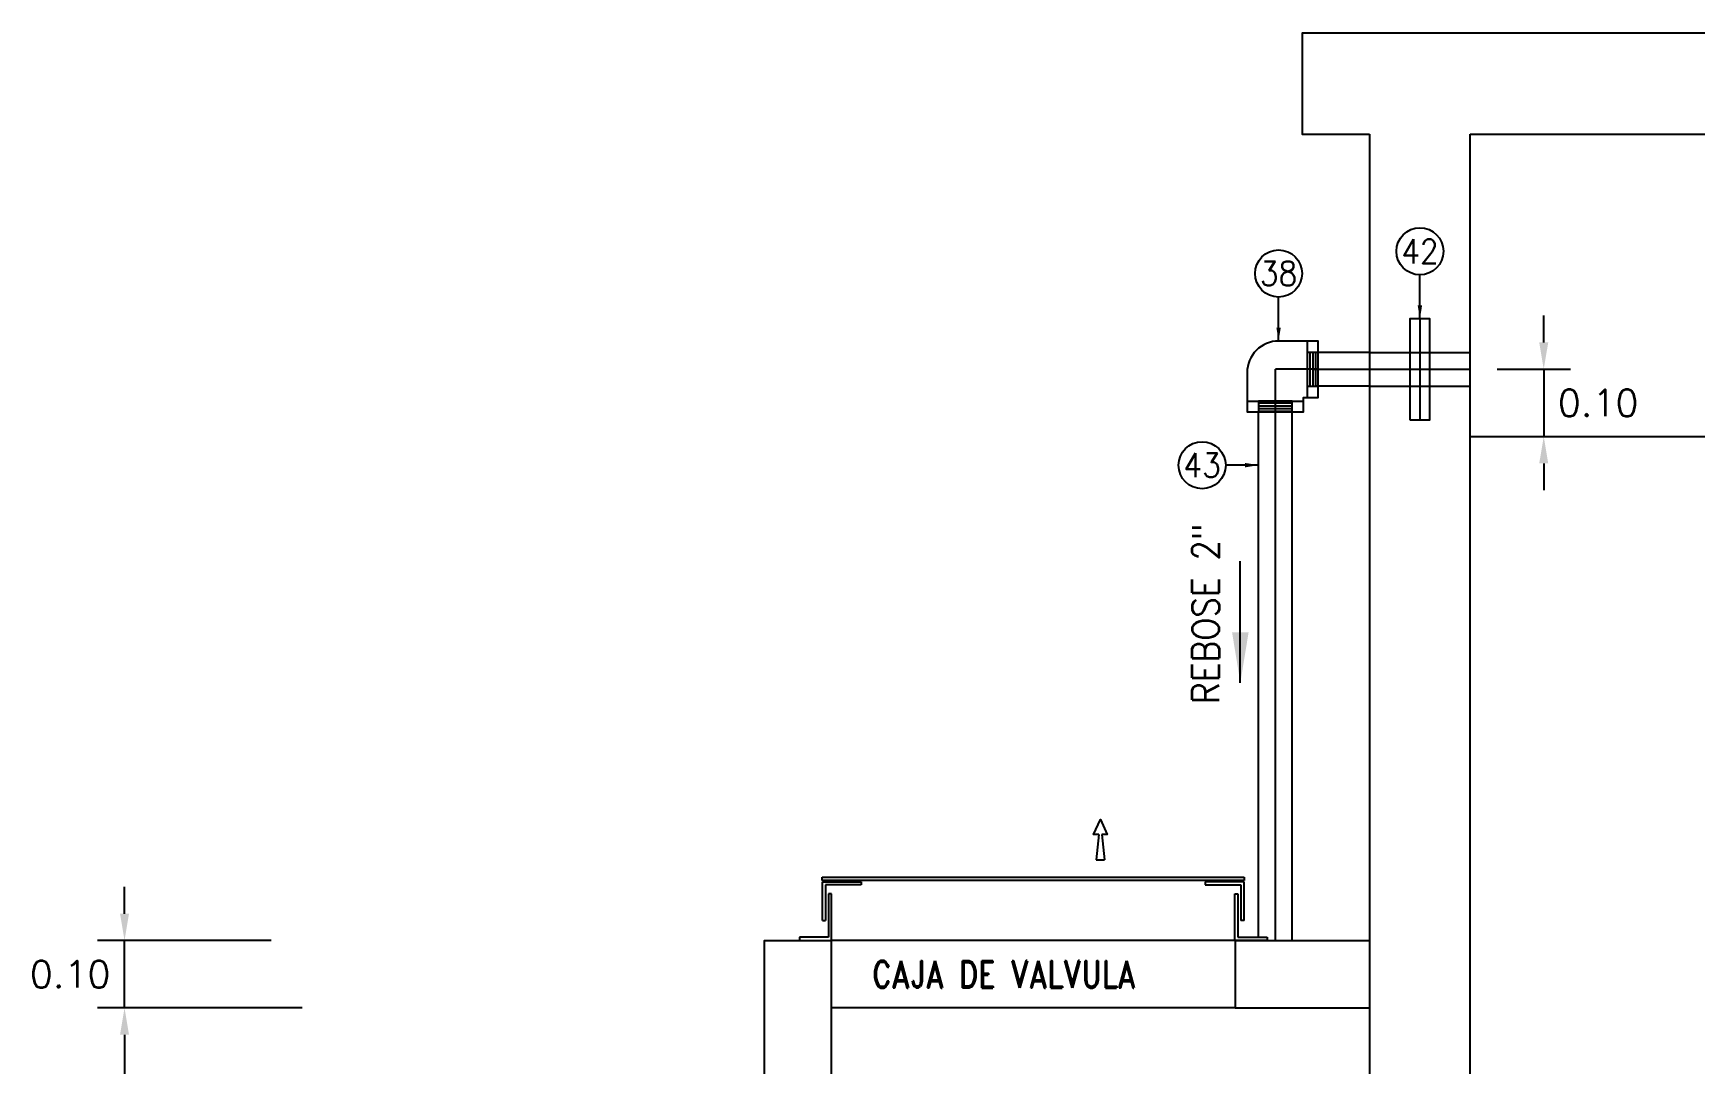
# Model space of a CAD drawing. Header units: metres. Extents: x -90 to 2507, y -28 to 972.
# Drawn here: x 156.336 to 158.807, y 197.042 to 198.575 of the extents above; entities that cross this region are included whole.
import ezdxf
from ezdxf.enums import TextEntityAlignment as Align

# ---------------------------------------------------------------- set-up
doc = ezdxf.new("R2010")
doc.units = ezdxf.units.M
doc.linetypes.add('CENTER', pattern=[50.8, 31.75, -6.35, 6.35, -6.35])
doc.linetypes.add('HIDDEN', pattern=[9.525, 6.35, -3.175])
for name, color, linetype in [('A-MURO', 6, 'Continuous'), ('A-PUERTA', 2, 'Continuous'), ('G-acotado', 8, 'Continuous'), ('G-ejes', 9, 'CENTER'), ('G-textos-notas', 7, 'Continuous'), ('G-textos-subtitulo', 3, 'Continuous'), ('S-TUBERIAS-NUEVAS', 3, 'Continuous')]:
    doc.layers.add(name, color=color, linetype=linetype)
doc.styles.add('01COTAS', font='romans.shx')
doc.styles.add('20-SUBTITULO', font='romand.shx', dxfattribs={"height": 0.06})
doc.dimstyles.new('DIM-10-CORTE', dxfattribs={"dimscale": 0.01, "dimtxt": 2, "dimasz": 2, "dimexe": 2, "dimexo": 2, "dimgap": 1, "dimtad": 1, "dimtih": 1, "dimtoh": 1, "dimdsep": 46, "dimtxsty": '01COTAS', "dimcen": 25, "dimclrd": 256, "dimclre": 256, "dimclrt": 7, "dimadec": 0, "dimazin": 0, "dimtfac": 1, "dimtmove": 2, "dimatfit": 3, "dimfxl": 1, "dimtolj": 1, "dimtzin": 0, "dimarcsym": 0})
doc.dimstyles.new('DIM-20-CORTE', dxfattribs={"dimscale": 0.02, "dimtxt": 2, "dimasz": 2, "dimexe": 2, "dimexo": 2, "dimgap": 1, "dimtad": 2, "dimtih": 1, "dimtoh": 1, "dimzin": 1, "dimdsep": 46, "dimtxsty": '01COTAS', "dimcen": 25, "dimclrd": 9, "dimclre": 9, "dimclrt": 7, "dimadec": 0, "dimazin": 0, "dimtfac": 1, "dimtmove": 2, "dimatfit": 3, "dimfxl": 1, "dimtolj": 1, "dimtzin": 0, "dimarcsym": 0})
doc.dimstyles.new('DIM-50-PLANTA', dxfattribs={"dimscale": 0.05, "dimtxt": 2, "dimasz": 2, "dimexe": 2, "dimexo": 2, "dimgap": 1, "dimtad": 1, "dimdec": 0, "dimlfac": 1000, "dimtxsty": '01COTAS', "dimcen": 25, "dimclrd": 9, "dimclre": 9, "dimclrt": 7, "dimadec": 0, "dimazin": 0, "dimtfac": 1, "dimtdec": 0, "dimtmove": 2, "dimatfit": 3, "dimfxl": 1, "dimtolj": 1, "dimtzin": 0, "dimarcsym": 0})

# ---------------------------------------------------------------- blocks, each defined once
blk = doc.blocks.new('*D321')
at = {"layer": 'Defpoints', "color": 0, "transparency": 16777216}
for p in [(156.7758, 197.1248), (156.4715, 196.4248), (156.7672, 196.4248)]:
    blk.add_point(p, dxfattribs=at)
at = {"layer": 'G-acotado', "color": 9, "lineweight": -2, "transparency": 16777216}
for p, q in [((156.7358, 197.1248), (156.4315, 197.1248)), ((156.4715, 197.0848), (156.4715, 196.4648)), ((156.7272, 196.4248), (156.4315, 196.4248))]:
    blk.add_line(p, q, dxfattribs=at)
at = {"layer": 'G-acotado', "color": 9, "transparency": 16777216}
for points in [[(156.4649, 197.0848), (156.4782, 197.0848), (156.4715, 197.1248)], [(156.4649, 196.4648), (156.4782, 196.4648), (156.4715, 196.4248)]]:
    blk.add_solid(points, dxfattribs=at)
at = {"layer": 'G-acotado', "color": 7, "transparency": 16777216, "insert": (156.3906, 196.8764), "char_height": 0.04, "attachment_point": 5, "style": '01COTAS'}
blk.add_mtext('\\A1;0.70', dxfattribs=at)
blk = doc.blocks.new('A$C0DF40056')
at = {"color": 8}
for p, q in [((0.034, 0.0896), (0.034, 0.0943)), ((0.034, 0.0943), (0.6614, 0.0943)), ((0.6614, 0.0896), (0.034, 0.0896)), ((0.034, 0.0896), (0.034, 0.0896)), ((0.034, 0.0896), (0.034, 0.0896)), ((0.0342, 0.0301), (0.0342, 0.0876)), ((0.0342, 0.0876), (0.0919, 0.0876)), ((0.0919, 0.0829), (0.0391, 0.0829)), ((0.0391, 0.0829), (0.0391, 0.03)), ((0.0919, 0.0876), (0.0919, 0.0829)), ((0.6614, 0.0876), (0.6037, 0.0876)), ((0.6037, 0.0876), (0.6037, 0.0829)), ((0.6037, 0.0829), (0.6565, 0.0829)), ((0.6361, 0.0943), (0.6614, 0.0943)), ((0.6565, 0.0829), (0.6565, 0.03)), ((0.6614, 0.0943), (0.6614, 0.0896)), ((0.6614, 0.0301), (0.6614, 0.0876)), ((0.048, 0.0696), (0.0434, 0.0696)), ((0.0434, 0.0696), (0.0434, 0.0049)), ((0.048, 0), (0.048, 0.0696)), ((0.6475, 0), (0.6475, 0.0696)), ((0.6475, 0.0696), (0.6522, 0.0696)), ((0.6522, 0.0696), (0.6522, 0.0049)), ((0.0342, 0.03), (0.0391, 0.03)), ((0.6614, 0.03), (0.6565, 0.03)), ((0.0434, 0.0049), (0, 0.0049)), ((0, 0.0049), (0, 0)), ((0.0001, 0), (0.048, 0)), ((0.6955, 0), (0.6475, 0)), ((0.6522, 0.0049), (0.6956, 0.0049)), ((0.6956, 0.0049), (0.6956, 0))]:
    blk.add_line(p, q, dxfattribs=at)
blk = doc.blocks.new('*D244')
at = {"layer": 'Defpoints', "color": 0, "transparency": 16777216}
for p in [(156.4715, 197.2248), (156.7295, 197.2248), (156.5585, 197.1248)]:
    blk.add_point(p, dxfattribs=at)
at = {"layer": 'G-acotado', "color": 9, "lineweight": -2, "transparency": 16777216}
for p, q in [((156.4715, 197.2648), (156.4715, 197.3048)), ((156.6895, 197.2248), (156.4315, 197.2248)), ((156.4715, 197.1248), (156.4715, 197.2248)), ((156.5185, 197.1248), (156.4315, 197.1248)), ((156.4715, 197.0848), (156.4715, 197.0448))]:
    blk.add_line(p, q, dxfattribs=at)
at = {"layer": 'G-acotado', "color": 9, "transparency": 16777216}
for points in [[(156.4649, 197.2648), (156.4782, 197.2648), (156.4715, 197.2248)], [(156.4649, 197.0848), (156.4782, 197.0848), (156.4715, 197.1248)]]:
    blk.add_solid(points, dxfattribs=at)
at = {"layer": 'G-acotado', "color": 7, "transparency": 16777216, "insert": (156.3906, 197.1748), "char_height": 0.04, "attachment_point": 5, "style": '01COTAS'}
blk.add_mtext('\\A1;0.10', dxfattribs=at)
blk = doc.blocks.new('*D515')
at = {"layer": 'Defpoints', "color": 0, "transparency": 16777216}
for p in [(158.4733, 198.0748), (158.4733, 197.9748), (158.5825, 197.9748)]:
    blk.add_point(p, dxfattribs=at)
at = {"layer": 'G-acotado', "color": 9, "lineweight": -2, "transparency": 16777216}
for p, q in [((158.5825, 198.1148), (158.5825, 198.1548)), ((158.5133, 198.0748), (158.6225, 198.0748)), ((158.5825, 198.0748), (158.5825, 197.9748)), ((158.5133, 197.9748), (158.6225, 197.9748)), ((158.5825, 197.9348), (158.5825, 197.8948))]:
    blk.add_line(p, q, dxfattribs=at)
at = {"layer": 'G-acotado', "color": 9, "transparency": 16777216}
for points in [[(158.5758, 198.1148), (158.5892, 198.1148), (158.5825, 198.0748)], [(158.5758, 197.9348), (158.5892, 197.9348), (158.5825, 197.9748)]]:
    blk.add_solid(points, dxfattribs=at)
at = {"layer": 'G-acotado', "color": 7, "transparency": 16777216, "insert": (158.6635, 198.0248), "char_height": 0.04, "attachment_point": 5, "style": '01COTAS'}
blk.add_mtext('\\A1;0.10', dxfattribs=at)
blk = doc.blocks.new('CODO 2PULG 90')
h = blk.add_hatch()
h.set_pattern_fill('ANSI31', color=8, scale=0.001316, angle=45)
h.set_pattern_definition([(90, (-20.6300368, 3.6041238), (-0.0041776316, 9e-19), [])])
h.paths.add_polyline_path([(0.0635, 0.025), (0.0475, 0.025), (0.0475, -0.025), (0.0635, -0.025)])
h = blk.add_hatch()
h.set_pattern_fill('ANSI31', color=8, scale=0.001316, angle=135)
h.set_pattern_definition([(180, (-3.604113, -20.7410368), (-1e-18, -0.0041776316), [])])
h.paths.add_polyline_path([(-0.025, -0.0475), (-0.025, -0.0635), (0.025, -0.0635), (0.025, -0.0475)])
at = {"color": 8}
for points in [[(0.0635, 0.025), (0.0475, 0.025), (0.0475, -0.025), (0.0635, -0.025)], [(0.0635, 0.025), (0.0475, 0.025), (0.0475, -0.025), (0.0635, -0.025)], [(-0.025, -0.0475), (-0.025, -0.0635), (0.025, -0.0635), (0.025, -0.0475)], [(-0.025, -0.0475), (-0.025, -0.0635), (0.025, -0.0635), (0.025, -0.0475)]]:
    blk.add_lwpolyline(points, close=True, dxfattribs=at)
for points in [[(0.0635, 0), (0, 0)], [(0, -0.0635), (0, 0)]]:
    blk.add_lwpolyline(points, dxfattribs=at)
at = {"layer": 'S-TUBERIAS-NUEVAS'}
blk.add_lwpolyline([(-0.042, -0.0048), (-0.042, -0.0635), (0.042, -0.0635), (0.042, -0.042), (0.0635, -0.042), (0.0635, 0.042), (0.0048, 0.042, 0.414214)], format="xyb", close=True, dxfattribs=at)
at = {"layer": 'S-TUBERIAS-NUEVAS', "color": 1}
for points in [[(0.0475, 0.042), (0.0475, -0.042)], [(-0.042, -0.0475), (0.042, -0.0475)]]:
    blk.add_lwpolyline(points, dxfattribs=at)

msp = doc.modelspace()

# ---------------------------------------------------------------- linework, layer by layer
for p, q in [((157.9209, 197.3826), (157.9128, 197.3826)), ((157.9332, 197.3826), (157.9252, 197.3826))]:
    msp.add_line(p, q)
at = {"color": 8, "linetype": 'HIDDEN', "ltscale": 0.2}
for points in [[(158.3233, 198.0998), (158.4733, 198.0998)], [(158.3233, 198.0498), (158.4733, 198.0498)]]:
    msp.add_lwpolyline(points, dxfattribs=at)
for points in [[(157.9196, 197.3826), (157.9128, 197.3826), (157.923, 197.4048), (157.9332, 197.3826), (157.9251, 197.3826)], [(157.9209, 197.3826), (157.9168, 197.3452)], [(157.9252, 197.3826), (157.9293, 197.3452)], [(157.9168, 197.3452), (157.9293, 197.3452)]]:
    msp.add_lwpolyline(points)
at = {"color": 8, "linetype": 'HIDDEN', "ltscale": 0.5}
for points in [[(158.1229, 197.2248), (157.5233, 197.2248)], [(158.1233, 197.1248), (157.5233, 197.1248)]]:
    msp.add_lwpolyline(points, dxfattribs=at)
at = {"layer": 'A-MURO', "color": 1, "ltscale": 0.18}
for p, q in [((158.3233, 198.4248), (158.3233, 196.7248)), ((158.4733, 196.5748), (158.4733, 198.4248)), ((157.5233, 196.4248), (157.5233, 197.2248)), ((158.1233, 197.1248), (158.3233, 197.1248))]:
    msp.add_line(p, q, dxfattribs=at)
for points in [[(160.7233, 198.4248), (160.8233, 198.4248), (160.8233, 198.5748), (158.2233, 198.5748), (158.2233, 198.4248), (158.3233, 198.4248)], [(158.4733, 198.4248), (160.5733, 198.4248)], [(158.4733, 197.9748), (160.5733, 197.9748)], [(157.4233, 196.3248), (157.4233, 197.2248), (157.5233, 197.2248)], [(158.1233, 197.2248), (158.1233, 197.1248)], [(158.1233, 197.2248), (158.3233, 197.2248)]]:
    msp.add_lwpolyline(points, dxfattribs=at)
at = {"layer": 'A-PUERTA'}
msp.add_lwpolyline([(158.3983, 198.1498), (158.3983, 197.9998)], dxfattribs=at)
at = {"layer": 'G-ejes', "color": 8, "linetype": 'CENTER', "ltscale": 0.1}
for points in [[(158.2381, 198.0748), (158.4733, 198.0748)], [(158.1833, 197.2248), (158.1833, 198.0113)]]:
    msp.add_lwpolyline(points, dxfattribs=at)
at = {"layer": 'G-textos-notas', "color": 1}
for centre in [(158.3983, 198.2503), (158.1881, 198.2173), (158.0744, 197.9321)]:
    msp.add_circle(centre, 0.035, dxfattribs=at)
at = {"layer": 'S-TUBERIAS-NUEVAS'}
msp.add_lwpolyline([(158.3833, 197.9998), (158.4133, 197.9998), (158.4133, 198.1498), (158.3833, 198.1498)], close=True, dxfattribs=at)
at = {"layer": 'S-TUBERIAS-NUEVAS', "ltscale": 0.05}
for points in [[(158.3233, 198.0998), (158.2421, 198.0998)], [(158.3233, 198.0498), (158.2421, 198.0498)], [(158.1583, 197.2297), (158.1583, 198.0113)], [(158.2083, 197.2248), (158.2083, 198.0113)]]:
    msp.add_lwpolyline(points, dxfattribs=at)

# ---------------------------------------------------------------- block references
msp.add_blockref('A$C0DF40056', (157.4753, 197.2248))
at = {"layer": 'S-TUBERIAS-NUEVAS'}
msp.add_blockref('CODO 2PULG 90', (158.1833, 198.0748), dxfattribs=at)

# ---------------------------------------------------------------- texts
at = {"layer": 'G-textos-notas', "style": '01COTAS', "width": 0.9}
for s, p in [('42', (158.3983, 198.2503)), ('38', (158.1881, 198.2173)), ('43', (158.0744, 197.9321))]:
    msp.add_text(s, height=0.036, dxfattribs=at).set_placement(p, align=Align.MIDDLE)
at = {"layer": 'G-textos-notas', "color": 7, "style": '01COTAS', "width": 0.9}
msp.add_text('REBOSE 2"', height=0.04, rotation=90, dxfattribs=at).set_placement((158.0797, 197.7113), align=Align.MIDDLE)
at = {"layer": 'G-textos-subtitulo', "insert": (157.5835, 197.1947), "char_height": 0.04, "width": 1.331329, "attachment_point": 1, "style": '20-SUBTITULO'}
msp.add_mtext('{\\W0.8;CAJA DE VALVULA }', dxfattribs=at)

# ---------------------------------------------------------------- dimensions: what is measured, and where the dimension line sits
at = {"layer": 'G-acotado'}
for base, p1, p2, picture, middle in [((158.5825, 197.9748), (158.4733, 198.0748), (158.4733, 197.9748), '*D515', (158.6635, 198.0248)), ((156.4715, 197.2248), (156.5585, 197.1248), (156.7295, 197.2248), '*D244', (156.3906, 197.1748))]:
    dim = msp.add_linear_dim(base=base, p1=p1, p2=p2, angle=90, dimstyle='DIM-20-CORTE', dxfattribs=at)
    dim.commit()
    dim.dimension.update_dxf_attribs({"geometry": picture, "text_midpoint": middle})
dim = msp.add_linear_dim(base=(156.4715, 196.4248), p1=(156.7758, 197.1248), p2=(156.7672, 196.4248), angle=90, dimstyle='DIM-20-CORTE', dxfattribs=at)
dim.commit()
dim.dimension.update_dxf_attribs({"geometry": '*D321', "text_midpoint": (156.3906, 196.8764), "dimtype": 160})

# ---------------------------------------------------------------- leaders
at = {"layer": 'G-acotado', "color": 5}
for points in [[(158.3983, 198.1498), (158.3983, 198.2153)], [(158.1881, 198.1168), (158.1881, 198.1823)], [(158.1583, 197.9322), (158.1094, 197.9321)]]:
    msp.add_leader(points, dimstyle='DIM-10-CORTE', dxfattribs=at)
at = {"layer": 'G-textos-notas'}
msp.add_leader([(158.1312, 197.6085), (158.1312, 197.7892)], dimstyle='DIM-50-PLANTA', override={"dimasz": 1.5, "dimtad": 0, "dimcen": 1.393145, "dimclrd": 256}, dxfattribs=at)

doc.saveas('drawing.dxf')
